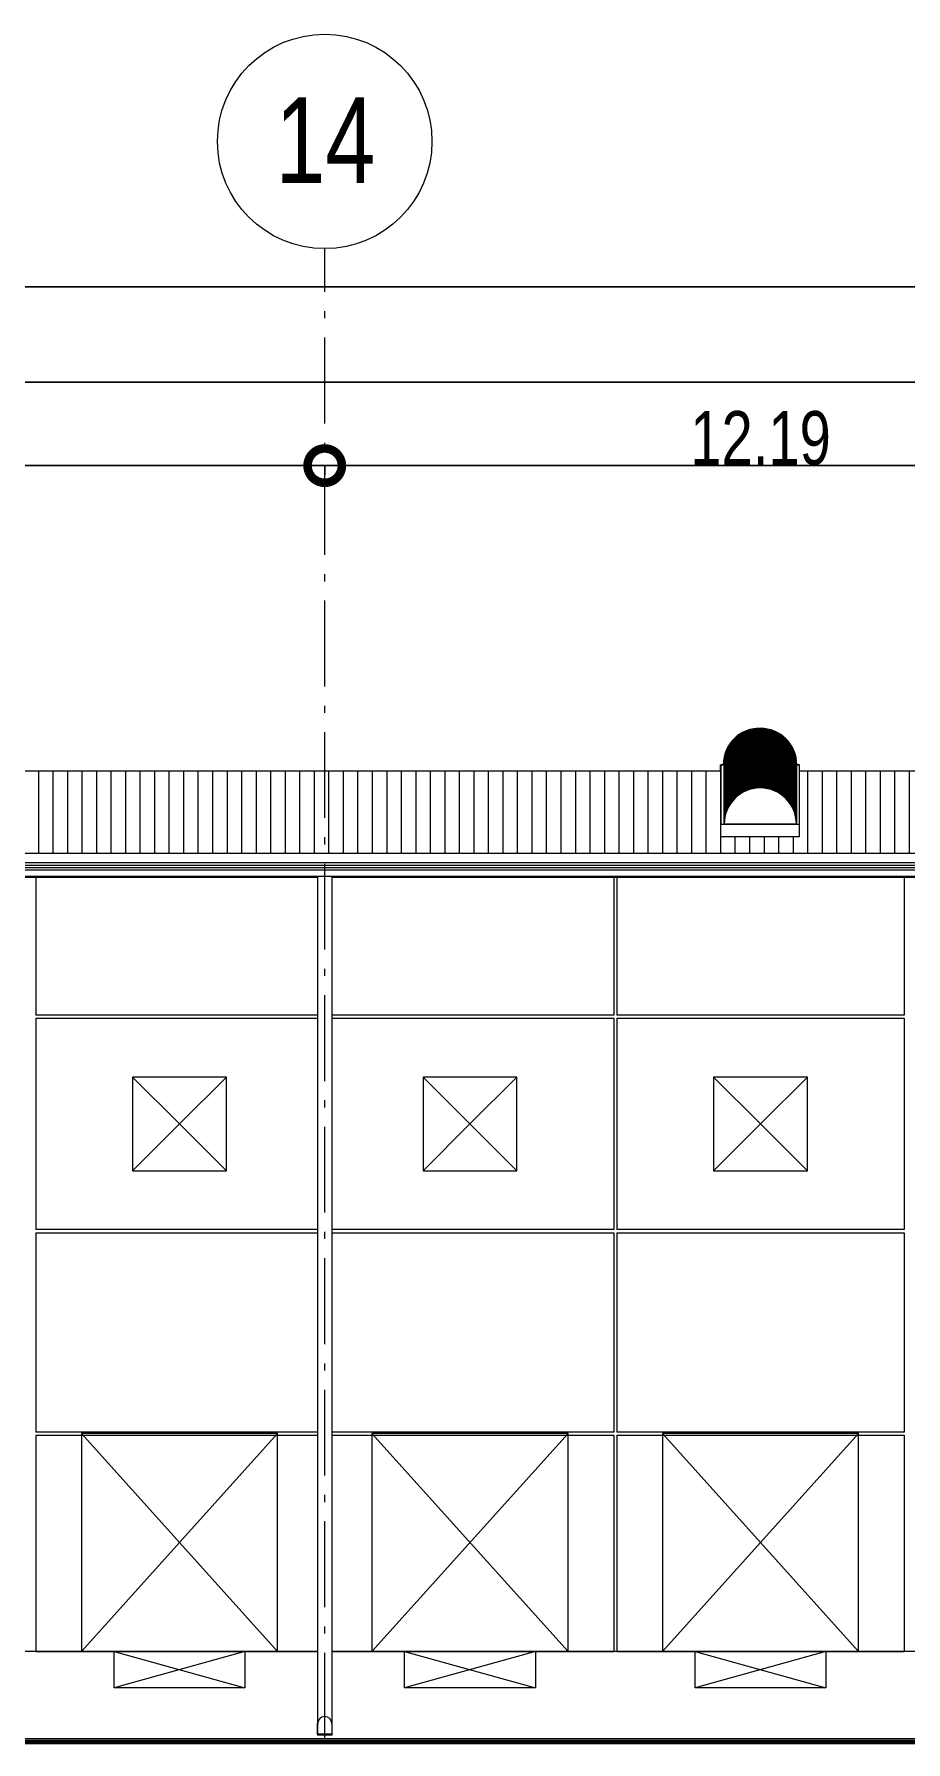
# Model space of a CAD drawing. Header units: metres. Extents: x -199 to 506, y -5 to 23.
# Drawn here: x 448.38 to 460.57, y -1.26 to 22.63 of the extents above; entities that cross this region are included whole.
import ezdxf

# ---------------------------------------------------------------- set-up
doc = ezdxf.new("R2010")
doc.units = ezdxf.units.M
doc.linetypes.add('01_Grid', pattern=[1.74, 1.2, -0.27, 0, -0.27])
for name, color, linetype, lineweight in [('03EJES-1', 1, '01_Grid', 5), ('04NOEJE', 2, 'Continuous', 18), ('04NOEJE-1', 2, 'Continuous', 5), ('06MUREXT', 92, 'Continuous', 9), ('14HATCH-1', 14, 'Continuous', 5), ('17EQAGUA', 5, 'Continuous', 5), ('26VENT', 144, 'Continuous', 5), ('31COTAS', 1, 'Continuous', 5), ('53BAPS', 1, 'Continuous', 5), ('54ESTRUCTURA', 1, 'Continuous', 9), ('70LINEA', 1, 'Continuous', 13), ('70LINEA-1', 1, 'Continuous', 5), ('70LINEA_1_0', 6, 'Continuous', 80)]:
    doc.layers.add(name, color=color, linetype=linetype, lineweight=lineweight)
doc.styles.add('Arial', font='arial.ttf', dxfattribs={"width": 0.75, "height": 1.2})
doc.styles.add('Arial_1', font='arial.ttf', dxfattribs={"width": 0.75, "height": 0.75})
doc.dimstyles.new('Standard_-_2_5mm_Arial_Transparent', dxfattribs={"dimscale": 0.3048, "dimtxt": 0.765195, "dimasz": 3.149606, "dimexe": 0, "dimexo": 0.984252, "dimgap": 0, "dimtad": 1, "dimrnd": 0.01, "dimzin": 0, "dimdsep": 46, "dimtxsty": 'Arial_1', "dimblk1": 'DOTSMALL', "dimblk2": 'DOTSMALL', "dimsah": 1, "dimcen": 0.09, "dimazin": 0, "dimtfac": 1, "dimtdec": 4, "dimtix": 1, "dimtmove": 0, "dimatfit": 3, "dimfxl": 1, "dimtvp": 1, "dimtolj": 1, "dimtzin": 0, "dimarcsym": 2})

# ---------------------------------------------------------------- blocks, each defined once
blk = doc.blocks.new('Docks - Knockout - Cw9_x10__ Lv6_x8_-7684776-601rSouthElevEjeF Paint')
at = {"layer": '26VENT'}
for p, q in [((161.8996, 3.048), (159.1564, 3.048)), ((159.1564, 3.048), (161.8996, 0)), ((161.8996, 3.048), (159.1564, 0)), ((159.1564, 3.048), (159.1564, 0)), ((161.8996, 0), (161.8996, 3.048)), ((159.1564, 0), (161.8996, 0)), ((159.6136, 0), (161.4424, -0.508)), ((161.4424, 0), (159.6136, -0.508)), ((159.6136, -0.508), (159.6136, 0)), ((161.4424, 0), (161.4424, -0.508)), ((161.4424, -0.508), (159.6136, -0.508))]:
    blk.add_line(p, q, dxfattribs=at)
blk = doc.blocks.new('Downspout - Square - Downspout - Square 8_x8_-7117014-601rSouthElevEjeF Paint')
at = {"layer": '17EQAGUA'}
for p, q in [((24.282, 10.841), (24.282, -1.169)), ((24.486, -1.169), (24.486, 10.841)), ((24.486, -1.169), (24.282, -1.169)), ((24.285, -1.159), (24.285, -1.009)), ((24.483, -1.159), (24.285, -1.159)), ((24.483, -1.009), (24.483, -1.159))]:
    blk.add_line(p, q, dxfattribs=at)
blk.add_arc((24.384, -1.009), 0.0986, 0, 180, dxfattribs=at)
blk = doc.blocks.new('Skylight - Barrel Vault - 27_62x1_10 - Barrel Vault-V69-601rSouthElevEjeF Paint')
at = {"layer": '26VENT'}
for p, q in [((5.535, 12.406), (5.581, 12.406)), ((5.535, 12.317), (5.535, 12.406)), ((6.603, 12.406), (6.635, 12.406))]:
    blk.add_line(p, q, dxfattribs=at)
for major_axis, start_param, end_param in [((0.511, 0), 1.413717, 3.138944), ((0.505, 0), 2.356194, 3.138912), ((0.505, 0), 2.356194, 3.138912)]:
    blk.add_ellipse((6.085, 12.405), major_axis=major_axis, ratio=0.999547, start_param=start_param, end_param=end_param, dxfattribs=at)
blk = doc.blocks.new('Skylight - Barrel Vault - 27_62x1_10 - Barrel Vault-V89-601rSouthElevEjeF Paint')
at = {"layer": '26VENT'}
for p, q in [((151.885, 12.405), (151.846, 12.405)), ((151.846, 12.405), (151.846, 11.574)), ((151.885, 12.404), (151.885, 12.403)), ((151.885, 12.392), (151.885, 12.39)), ((151.885, 12.38), (151.885, 12.378)), ((151.885, 12.368), (151.885, 12.366)), ((151.885, 12.355), (151.885, 12.354)), ((151.885, 12.343), (151.885, 12.342)), ((151.885, 12.331), (151.885, 12.33)), ((151.885, 12.319), (151.885, 12.317)), ((151.885, 12.307), (151.885, 12.305)), ((151.885, 12.295), (151.885, 12.293)), ((151.885, 12.283), (151.885, 12.281)), ((151.885, 12.27), (151.885, 12.269)), ((151.885, 12.258), (151.885, 12.257)), ((151.885, 12.246), (151.885, 12.245)), ((151.885, 12.234), (151.885, 12.232)), ((151.885, 12.222), (151.885, 12.22)), ((151.885, 12.21), (151.885, 12.208)), ((151.885, 12.197), (151.885, 12.196)), ((151.885, 12.185), (151.885, 12.184)), ((151.891, 12.404), (151.891, 11.576)), ((152.901, 11.576), (152.901, 12.404)), ((152.946, 12.405), (152.907, 12.405)), ((152.907, 12.403), (152.907, 12.404)), ((152.907, 12.39), (152.907, 12.392)), ((152.907, 12.378), (152.907, 12.38)), ((152.907, 12.366), (152.907, 12.368)), ((152.907, 12.354), (152.907, 12.355)), ((152.907, 12.342), (152.907, 12.343)), ((152.907, 12.33), (152.907, 12.331)), ((152.907, 12.317), (152.907, 12.319)), ((152.907, 12.305), (152.907, 12.307)), ((152.907, 12.293), (152.907, 12.295)), ((152.907, 12.281), (152.907, 12.283)), ((152.907, 12.269), (152.907, 12.27)), ((152.907, 12.257), (152.907, 12.258)), ((152.907, 12.245), (152.907, 12.246)), ((152.907, 12.232), (152.907, 12.234)), ((152.907, 12.22), (152.907, 12.222)), ((152.907, 12.208), (152.907, 12.21)), ((152.907, 12.196), (152.907, 12.197)), ((152.907, 12.184), (152.907, 12.185)), ((152.946, 11.574), (152.946, 12.405)), ((151.885, 12.173), (151.885, 12.172)), ((151.885, 12.161), (151.885, 12.159)), ((151.885, 12.149), (151.885, 12.147)), ((151.885, 12.137), (151.885, 12.135)), ((151.885, 12.124), (151.885, 12.123)), ((151.885, 12.112), (151.885, 12.111)), ((151.885, 12.1), (151.885, 12.099)), ((151.885, 12.088), (151.885, 12.086)), ((151.885, 12.076), (151.885, 12.074)), ((151.885, 12.064), (151.885, 12.062)), ((151.885, 12.051), (151.885, 12.05)), ((151.885, 12.039), (151.885, 12.038)), ((151.885, 12.027), (151.885, 12.026)), ((151.885, 12.015), (151.885, 12.013)), ((151.885, 12.003), (151.885, 12.001)), ((151.885, 11.991), (151.885, 11.989)), ((151.885, 11.979), (151.885, 11.977)), ((151.885, 11.966), (151.885, 11.965)), ((151.885, 11.954), (151.885, 11.953)), ((152.907, 12.172), (152.907, 12.173)), ((152.907, 12.159), (152.907, 12.161)), ((152.907, 12.147), (152.907, 12.149)), ((152.907, 12.135), (152.907, 12.137)), ((152.907, 12.123), (152.907, 12.124)), ((152.907, 12.111), (152.907, 12.112)), ((152.907, 12.099), (152.907, 12.1)), ((152.907, 12.086), (152.907, 12.088)), ((152.907, 12.074), (152.907, 12.076)), ((152.907, 12.062), (152.907, 12.064)), ((152.907, 12.05), (152.907, 12.051)), ((152.907, 12.038), (152.907, 12.039)), ((152.907, 12.026), (152.907, 12.027)), ((152.907, 12.013), (152.907, 12.015)), ((152.907, 12.001), (152.907, 12.003)), ((152.907, 11.989), (152.907, 11.991)), ((152.907, 11.977), (152.907, 11.979)), ((152.907, 11.965), (152.907, 11.966)), ((152.907, 11.953), (152.907, 11.954)), ((151.885, 11.942), (151.885, 11.941)), ((151.885, 11.93), (151.885, 11.928)), ((151.885, 11.918), (151.885, 11.916)), ((151.885, 11.906), (151.885, 11.904)), ((151.885, 11.893), (151.885, 11.892)), ((151.885, 11.881), (151.885, 11.88)), ((151.885, 11.869), (151.885, 11.868)), ((151.885, 11.857), (151.885, 11.855)), ((151.885, 11.845), (151.885, 11.843)), ((151.885, 11.833), (151.885, 11.831)), ((151.885, 11.82), (151.885, 11.819)), ((151.885, 11.808), (151.885, 11.807)), ((151.885, 11.796), (151.885, 11.795)), ((151.885, 11.784), (151.885, 11.782)), ((151.885, 11.772), (151.885, 11.77)), ((151.885, 11.76), (151.885, 11.758)), ((151.885, 11.748), (151.885, 11.746)), ((151.885, 11.735), (151.885, 11.734)), ((151.885, 11.723), (151.885, 11.722)), ((151.885, 11.711), (151.885, 11.71)), ((152.907, 11.941), (152.907, 11.942)), ((152.907, 11.928), (152.907, 11.93)), ((152.907, 11.916), (152.907, 11.918)), ((152.907, 11.904), (152.907, 11.906)), ((152.907, 11.892), (152.907, 11.893)), ((152.907, 11.88), (152.907, 11.881)), ((152.907, 11.868), (152.907, 11.869)), ((152.907, 11.855), (152.907, 11.857)), ((152.907, 11.843), (152.907, 11.845)), ((152.907, 11.831), (152.907, 11.833)), ((152.907, 11.819), (152.907, 11.82)), ((152.907, 11.807), (152.907, 11.808)), ((152.907, 11.795), (152.907, 11.796)), ((152.907, 11.782), (152.907, 11.784)), ((152.907, 11.77), (152.907, 11.772)), ((152.907, 11.758), (152.907, 11.76)), ((152.907, 11.746), (152.907, 11.748)), ((152.907, 11.734), (152.907, 11.735)), ((152.907, 11.722), (152.907, 11.723)), ((152.907, 11.71), (152.907, 11.711)), ((151.846, 11.574), (152.946, 11.574)), ((151.846, 11.397), (151.846, 11.574)), ((151.885, 11.699), (151.885, 11.697)), ((151.885, 11.687), (151.885, 11.685)), ((151.885, 11.675), (151.885, 11.673)), ((151.885, 11.662), (151.885, 11.661)), ((151.885, 11.65), (151.885, 11.649)), ((151.885, 11.638), (151.885, 11.637)), ((151.885, 11.626), (151.885, 11.624)), ((151.885, 11.614), (151.885, 11.612)), ((151.885, 11.602), (151.885, 11.6)), ((151.885, 11.589), (151.885, 11.588)), ((151.885, 11.577), (151.885, 11.576)), ((151.891, 11.576), (151.885, 11.576)), ((152.396, 11.576), (151.891, 11.576)), ((152.901, 11.576), (152.396, 11.576)), ((152.907, 11.576), (152.901, 11.576)), ((152.907, 11.697), (152.907, 11.699)), ((152.907, 11.685), (152.907, 11.687)), ((152.907, 11.673), (152.907, 11.675)), ((152.907, 11.661), (152.907, 11.662)), ((152.907, 11.649), (152.907, 11.65)), ((152.907, 11.637), (152.907, 11.638)), ((152.907, 11.624), (152.907, 11.626)), ((152.907, 11.612), (152.907, 11.614)), ((152.907, 11.6), (152.907, 11.602)), ((152.907, 11.588), (152.907, 11.589)), ((152.907, 11.576), (152.907, 11.577)), ((152.946, 11.397), (152.946, 11.574)), ((152.946, 11.397), (151.846, 11.397))]:
    blk.add_line(p, q, dxfattribs=at)
for centre, major_axis, start_param, end_param in [((152.396, 12.404), (-0.511, 0), 3.141593, 6.283185), ((152.396, 12.403), (-0.511, 0), 3.141593, 6.283185), ((152.396, 12.392), (-0.511, 0), 3.141593, 6.283185), ((152.396, 12.39), (-0.511, 0), 3.141593, 6.283185), ((152.396, 12.38), (-0.511, 0), 3.141593, 6.283185), ((152.396, 12.378), (-0.511, 0), 3.141593, 6.283185), ((152.396, 12.368), (-0.511, 0), 3.141593, 6.283185), ((152.396, 12.403), (0.505, 0), 0.616198, 2.525395), ((152.396, 12.366), (-0.511, 0), 3.141593, 6.283185), ((152.396, 12.355), (-0.511, 0), 3.141593, 6.283185), ((152.396, 12.354), (-0.511, 0), 3.141593, 6.283185), ((152.396, 12.343), (-0.511, 0), 3.141593, 6.283185), ((152.396, 12.342), (-0.511, 0), 3.141593, 6.283185), ((152.396, 12.33), (-0.511, 0), 3.141593, 6.283185), ((152.396, 12.319), (-0.511, 0), 3.141593, 6.283185), ((152.396, 12.317), (-0.511, 0), 3.141593, 6.283185), ((152.396, 12.331), (0.511, 0), 0.005665, 3.135928), ((152.396, 12.307), (-0.511, 0), 3.141593, 6.283185), ((152.396, 12.305), (-0.511, 0), 3.141593, 6.283185), ((152.396, 12.293), (-0.511, 0), 3.141593, 6.283185), ((152.396, 12.283), (-0.511, 0), 3.141593, 6.283185), ((152.396, 12.281), (-0.511, 0), 3.141593, 6.283185), ((152.396, 12.295), (-0.511, 0), 3.141593, 6.283185), ((152.396, 12.269), (-0.511, 0), 3.141593, 6.283185), ((152.396, 12.258), (-0.511, 0), 3.141593, 6.283185), ((152.396, 12.257), (-0.511, 0), 3.141593, 6.283185), ((152.396, 12.27), (-0.511, 0), 3.141593, 6.283185), ((152.396, 12.246), (-0.511, 0), 3.141593, 6.283185), ((152.396, 12.245), (-0.511, 0), 3.141593, 6.283185), ((152.396, 12.234), (-0.511, 0), 3.141593, 6.283185), ((152.396, 12.232), (-0.511, 0), 3.141593, 6.283185), ((152.396, 12.22), (-0.511, 0), 3.141593, 6.283185), ((152.396, 12.208), (-0.511, 0), 3.141593, 6.283185), ((152.396, 12.222), (-0.511, 0), 3.141593, 6.283185), ((152.396, 12.196), (-0.511, 0), 3.141593, 6.283185), ((152.396, 12.185), (-0.511, 0), 3.141593, 6.283185), ((152.396, 12.184), (-0.511, 0), 3.141593, 6.283185), ((152.396, 12.197), (0.511, 0), 0.004864, 3.136729), ((152.396, 12.173), (-0.511, 0), 3.141593, 6.283185), ((152.396, 12.172), (-0.511, 0), 3.141593, 6.283185), ((152.396, 12.161), (-0.511, 0), 3.141593, 6.283185), ((152.396, 12.159), (-0.511, 0), 3.141593, 6.283185), ((152.396, 12.149), (-0.511, 0), 3.141593, 6.283185), ((152.396, 12.147), (-0.511, 0), 3.141593, 6.283185), ((152.396, 12.137), (-0.511, 0), 3.141593, 6.283185), ((152.396, 12.135), (-0.511, 0), 3.141593, 6.283185), ((152.396, 12.21), (0.511, 0), 0, 3.094715), ((152.396, 12.39), (0.505, 0), 0.616198, 2.525395), ((152.396, 12.378), (0.505, 0), 0.616198, 2.525395), ((152.396, 12.366), (0.505, 0), 0.616198, 2.525395), ((152.396, 12.354), (0.505, 0), 0.616198, 2.525395), ((152.396, 12.342), (0.505, 0), 0.616198, 2.525395), ((152.396, 12.33), (0.505, 0), 0.616198, 2.525395), ((152.396, 12.317), (0.505, 0), 0.616198, 2.525395), ((152.396, 12.305), (0.505, 0), 0.616198, 2.525395), ((152.396, 12.293), (0.505, 0), 0.616198, 2.525395), ((152.396, 12.281), (0.505, 0), 0.616198, 2.525395), ((152.396, 12.269), (0.505, 0), 0.616198, 2.525395), ((152.396, 12.257), (0.505, 0), 0.616198, 2.525395), ((152.396, 12.245), (0.505, 0), 0.616198, 2.525395), ((152.396, 12.232), (0.505, 0), 0.616198, 2.525395), ((152.396, 12.22), (0.505, 0), 0.616198, 2.525395), ((152.396, 12.208), (0.505, 0), 0.616198, 2.525395), ((152.396, 12.196), (0.505, 0), 0.616198, 2.525395), ((152.396, 12.184), (0.505, 0), 0.616198, 2.525395), ((152.396, 12.172), (0.505, 0), 0.616198, 2.525395), ((152.396, 12.159), (0.505, 0), 0.616198, 2.525395), ((152.396, 12.124), (-0.511, 0), 3.141593, 6.283185), ((152.396, 12.123), (-0.511, 0), 3.141593, 6.283185), ((152.396, 12.111), (-0.511, 0), 3.141593, 6.283185), ((152.396, 12.1), (-0.511, 0), 3.141593, 6.283185), ((152.396, 12.099), (-0.511, 0), 3.141593, 6.283185), ((152.396, 12.112), (-0.511, 0), 3.141593, 6.283185), ((152.396, 12.088), (-0.511, 0), 3.141593, 6.283185), ((152.396, 12.086), (-0.511, 0), 3.141593, 6.283185), ((152.396, 12.076), (-0.511, 0), 3.141593, 6.283185), ((152.396, 12.074), (-0.511, 0), 3.141593, 6.283185), ((152.396, 12.062), (-0.511, 0), 3.141593, 6.283185), ((152.396, 12.051), (-0.511, 0), 3.141593, 6.283185), ((152.396, 12.05), (-0.511, 0), 3.141593, 6.283185), ((152.396, 12.064), (0.511, 0), 0.004063, 3.137529), ((152.396, 12.038), (-0.511, 0), 3.141593, 6.283185), ((152.396, 12.027), (-0.511, 0), 3.141593, 6.283185), ((152.396, 12.026), (-0.511, 0), 3.141593, 6.283185), ((152.396, 12.039), (-0.511, 0), 3.141593, 6.283185), ((152.396, 12.015), (-0.511, 0), 3.141593, 6.283185), ((152.396, 12.013), (-0.511, 0), 3.141593, 6.283185), ((152.396, 12.003), (-0.511, 0), 3.141593, 6.283185), ((152.396, 12.001), (-0.511, 0), 3.141593, 6.283185), ((152.396, 11.989), (-0.511, 0), 3.141593, 6.283185), ((152.396, 11.977), (-0.511, 0), 3.141593, 6.283185), ((152.396, 11.991), (-0.511, 0), 3.141593, 6.283185), ((152.396, 11.966), (-0.511, 0), 3.141593, 6.283185), ((152.396, 11.965), (-0.511, 0), 3.141593, 6.283185), ((152.396, 11.954), (-0.511, 0), 3.141593, 6.283185), ((152.396, 11.953), (-0.511, 0), 3.141593, 6.283185), ((152.396, 11.942), (-0.511, 0), 3.141593, 6.283185), ((152.396, 11.941), (-0.511, 0), 3.141593, 6.283185), ((152.396, 11.928), (-0.511, 0), 3.141593, 6.283185), ((152.396, 11.918), (-0.511, 0), 3.141593, 6.283185), ((152.396, 11.916), (-0.511, 0), 3.141593, 6.283185), ((152.396, 11.93), (0.511, 0), 0.003263, 3.13833), ((152.396, 11.904), (-0.511, 0), 3.141593, 6.283185), ((152.396, 11.893), (-0.511, 0), 3.141593, 6.283185), ((152.396, 11.892), (-0.511, 0), 3.141593, 6.283185), ((152.396, 11.979), (0.511, 0), 0, 3.098454), ((152.396, 12.147), (0.505, 0), 0.616198, 2.525395), ((152.396, 12.135), (0.505, 0), 0.616198, 2.525395), ((152.396, 12.123), (0.505, 0), 0.616198, 2.525395), ((152.396, 12.111), (0.505, 0), 0.616198, 2.525395), ((152.396, 12.099), (0.505, 0), 0.616198, 2.525395), ((152.396, 12.086), (0.505, 0), 0.616198, 2.525395), ((152.396, 12.074), (0.505, 0), 0.616198, 2.525395), ((152.396, 12.062), (0.505, 0), 0.616198, 2.525395), ((152.396, 12.05), (0.505, 0), 0.616198, 2.525395), ((152.396, 12.038), (0.505, 0), 0.616198, 2.525395), ((152.396, 12.026), (0.505, 0), 0.616198, 2.525395), ((152.396, 12.013), (0.505, 0), 0.616198, 2.525395), ((152.396, 12.001), (0.505, 0), 0.616198, 2.525395), ((152.396, 11.989), (0.505, 0), 0.616198, 2.525395), ((152.396, 11.977), (0.505, 0), 0.616198, 2.525395), ((152.396, 11.965), (0.505, 0), 0.616198, 2.525395), ((152.396, 11.953), (0.505, 0), 0.616198, 2.525395), ((152.396, 11.941), (0.505, 0), 0.616198, 2.525395), ((152.396, 11.928), (0.505, 0), 0.616198, 2.525395), ((152.396, 11.906), (0.511, 0), 0.785537, 2.356056), ((152.396, 11.88), (-0.511, 0), 3.141593, 6.283185), ((152.396, 11.869), (-0.511, 0), 3.141593, 6.283185), ((152.396, 11.868), (-0.511, 0), 3.141593, 6.283185), ((152.396, 11.881), (-0.511, 0), 3.141593, 6.283185), ((152.396, 11.855), (-0.511, 0), 3.141593, 6.283185), ((152.396, 11.843), (-0.511, 0), 3.141593, 6.283185), ((152.396, 11.857), (-0.511, 0), 3.141593, 6.283185), ((152.396, 11.831), (-0.511, 0), 3.141593, 6.283185), ((152.396, 11.82), (-0.511, 0), 3.141593, 6.283185), ((152.396, 11.819), (-0.511, 0), 3.141593, 6.283185), ((152.396, 11.833), (-0.511, 0), 3.141593, 6.283185), ((152.396, 11.807), (-0.511, 0), 3.141593, 6.283185), ((152.396, 11.795), (-0.511, 0), 3.141593, 6.283185), ((152.396, 11.808), (-0.511, 0), 3.141593, 6.283185), ((152.396, 11.784), (-0.511, 0), 3.141593, 6.283185), ((152.396, 11.782), (-0.511, 0), 3.141593, 6.283185), ((152.396, 11.796), (0.511, 0), 0.002462, 3.139131), ((152.396, 11.772), (-0.511, 0), 3.141593, 6.283185), ((152.396, 11.77), (-0.511, 0), 3.141593, 6.283185), ((152.396, 11.76), (-0.511, 0), 3.141593, 6.283185), ((152.396, 11.758), (-0.511, 0), 3.141593, 6.283185), ((152.396, 11.748), (-0.511, 0), 3.141593, 6.283185), ((152.396, 11.746), (-0.511, 0), 3.141593, 6.283185), ((152.396, 11.735), (-0.511, 0), 3.141593, 6.283185), ((152.396, 11.734), (-0.511, 0), 3.141593, 6.283185), ((152.396, 11.906), (-0.511, 0), 5.497787, 6.283185), ((152.396, 11.723), (-0.511, 0), 3.141593, 6.283185), ((152.396, 11.722), (-0.511, 0), 3.141593, 6.283185), ((152.396, 11.711), (-0.511, 0), 3.141593, 6.283185), ((152.396, 11.71), (-0.511, 0), 3.141593, 6.283185), ((152.396, 12.21), (-0.511, 0), 6.240047, 6.283185), ((152.396, 11.697), (-0.511, 0), 3.141593, 6.283185), ((152.396, 11.687), (-0.511, 0), 3.141593, 6.283185), ((152.396, 11.685), (-0.511, 0), 3.141593, 6.283185), ((152.396, 11.699), (-0.511, 0), 3.141593, 6.283185), ((152.396, 11.675), (-0.511, 0), 3.141593, 6.283185), ((152.396, 11.673), (-0.511, 0), 3.141593, 6.283185), ((152.396, 11.662), (-0.511, 0), 3.141593, 6.283185), ((152.396, 11.661), (-0.511, 0), 3.141593, 6.283185), ((152.396, 11.845), (0.511, 0), 0, 3.098454), ((152.396, 11.916), (0.505, 0), 0.616198, 2.525395), ((152.396, 11.904), (0.505, 0), 0.616198, 2.525395), ((152.396, 11.892), (0.505, 0), 0.616198, 2.525395), ((152.396, 11.88), (0.505, 0), 0.616198, 2.525395), ((152.396, 11.868), (0.505, 0), 0.616198, 2.525395), ((152.396, 11.855), (0.505, 0), 0.616198, 2.525395), ((152.396, 11.843), (0.505, 0), 0.616198, 2.525395), ((152.396, 11.831), (0.505, 0), 0.616198, 2.525395), ((152.396, 11.819), (0.505, 0), 0.616198, 2.525395), ((152.396, 11.807), (0.505, 0), 0.616198, 2.525395), ((152.396, 11.795), (0.505, 0), 0.616198, 2.525395), ((152.396, 11.782), (0.505, 0), 0.616198, 2.525395), ((152.396, 11.77), (0.505, 0), 0.616198, 2.525395), ((152.396, 11.758), (0.505, 0), 0.616198, 2.525395), ((152.396, 11.746), (0.505, 0), 0.616198, 2.525395), ((152.396, 11.734), (0.505, 0), 0.616198, 2.525395), ((152.396, 11.722), (0.505, 0), 0.616198, 2.525395), ((152.396, 11.71), (0.505, 0), 0.616198, 2.525395), ((152.396, 11.697), (0.505, 0), 0.616198, 2.525395), ((152.396, 11.685), (0.505, 0), 0.616198, 2.525395), ((152.396, 11.906), (0.511, 0), 0, 0.785398), ((152.396, 11.649), (-0.511, 0), 3.141593, 6.283185), ((152.396, 11.638), (-0.511, 0), 3.141593, 6.283185), ((152.396, 11.637), (-0.511, 0), 3.141593, 6.283185), ((152.396, 11.65), (-0.511, 0), 3.141593, 6.283185), ((152.396, 11.624), (-0.511, 0), 3.141593, 6.283185), ((152.396, 11.614), (-0.511, 0), 3.141593, 6.283185), ((152.396, 11.612), (-0.511, 0), 3.141593, 6.283185), ((152.396, 11.626), (-0.511, 0), 3.141593, 6.283185), ((152.396, 11.602), (-0.511, 0), 3.141593, 6.283185), ((152.396, 11.6), (-0.511, 0), 3.141593, 6.283185), ((152.396, 11.589), (-0.511, 0), 3.141593, 6.283185), ((152.396, 11.588), (-0.511, 0), 3.141593, 6.283185), ((152.396, 11.576), (-0.511, 0), 3.141593, 6.283185), ((152.396, 11.577), (-0.511, 0), 3.141593, 6.283185), ((152.396, 11.979), (-0.511, 0), 6.243682, 6.283185), ((152.396, 11.576), (-0.505, 0), 3.141593, 6.283185), ((152.396, 11.576), (-0.505, 0), 3.141593, 6.283185), ((152.396, 11.673), (0.505, 0), 0.616198, 2.525395), ((152.396, 11.661), (0.505, 0), 0.616198, 2.525395), ((152.396, 11.649), (0.505, 0), 0.616198, 2.525395), ((152.396, 11.624), (0.505, 0), 0.616198, 2.525395), ((152.396, 11.612), (0.505, 0), 0.616198, 2.525395), ((152.396, 11.6), (0.505, 0), 0.616198, 2.525395), ((152.396, 11.588), (0.505, 0), 0.616198, 2.525395), ((152.396, 11.637), (0.505, 0), 0.624084, 2.517509), ((152.396, 11.845), (-0.511, 0), 6.244483, 6.283185)]:
    blk.add_ellipse(centre, major_axis=major_axis, ratio=0.999547, start_param=start_param, end_param=end_param, dxfattribs=at)
blk = doc.blocks.new('Grid - Standard-4449989-601rSouthElevEjeF Paint')
at = {"layer": '04NOEJE'}
blk.add_circle((0, 21.126), 1.5, dxfattribs=at)
blk = doc.blocks.new('_DotSmall')
at = {"color": 0, "linetype": 'ByBlock', "const_width": 0.5}
blk.add_lwpolyline([(-0.0625, 0, 1), (0.0625, 0, 1)], format="xyb", close=True, dxfattribs=at)
blk = doc.blocks.new('DIMBLOCK33-601rSouthElevEjeF Paint')
at = {"layer": '31COTAS', "color": 0, "lineweight": -2, "transparency": 16777216}
for p, q in [((293.95, 18.96), (293.95, 19.09)), ((293.95, 19.09), (501.214, 19.09)), ((501.214, 16.595), (501.214, 19.09))]:
    blk.add_line(p, q, dxfattribs=at)
at = {"layer": 'Defpoints', "color": 0, "transparency": 16777216}
for p in [(293.95, 19.26), (501.214, 19.09), (501.214, 16.295)]:
    blk.add_point(p, dxfattribs=at)
at = {"layer": '31COTAS', "color": 0, "lineweight": -2, "transparency": 16777216, "xscale": 0.9599999999999999, "yscale": 0.9599999999999999, "zscale": 0.9599999999999999, "rotation": 180}
blk.add_blockref('_DotSmall', (293.95, 19.09), dxfattribs=at)
at = {"layer": '31COTAS', "color": 0, "lineweight": -2, "transparency": 16777216, "xscale": 0.9599999999999999, "yscale": 0.9599999999999999, "zscale": 0.9599999999999999}
blk.add_blockref('_DotSmall', (501.214, 19.09), dxfattribs=at)
at = {"layer": '31COTAS', "color": 0, "transparency": 16777216, "insert": (397.582, 19.473), "char_height": 0.75, "width": 2.79708, "attachment_point": 5, "style": 'Arial_1'}
blk.add_mtext('\\A1;207.26', dxfattribs=at)
blk = doc.blocks.new('DIMBLOCK46-601rSouthElevEjeF Paint')
at = {"layer": '31COTAS', "color": 0, "lineweight": -2, "transparency": 16777216}
for p, q in [((440.254, 16.46), (440.254, 16.59)), ((440.254, 16.59), (452.446, 16.59)), ((452.446, 16.46), (452.446, 16.59))]:
    blk.add_line(p, q, dxfattribs=at)
at = {"layer": 'Defpoints', "color": 0, "transparency": 16777216}
for p in [(440.254, 16.76), (452.446, 16.76), (452.446, 16.59)]:
    blk.add_point(p, dxfattribs=at)
at = {"layer": '31COTAS', "color": 0, "lineweight": -2, "transparency": 16777216, "xscale": 0.9599999999999999, "yscale": 0.9599999999999999, "zscale": 0.9599999999999999, "rotation": 180}
blk.add_blockref('_DotSmall', (440.254, 16.59), dxfattribs=at)
at = {"layer": '31COTAS', "color": 0, "lineweight": -2, "transparency": 16777216, "xscale": 0.9599999999999999, "yscale": 0.9599999999999999, "zscale": 0.9599999999999999}
blk.add_blockref('_DotSmall', (452.446, 16.59), dxfattribs=at)
at = {"layer": '31COTAS', "color": 0, "transparency": 16777216, "insert": (446.35, 16.973), "char_height": 0.75, "width": 2.28852, "attachment_point": 5, "style": 'Arial_1'}
blk.add_mtext('\\A1;12.19', dxfattribs=at)
blk = doc.blocks.new('DIMBLOCK47-601rSouthElevEjeF Paint')
at = {"layer": '31COTAS', "color": 0, "lineweight": -2, "transparency": 16777216}
for p, q in [((452.446, 16.46), (452.446, 16.59)), ((452.446, 16.59), (464.638, 16.59)), ((464.638, 16.46), (464.638, 16.59))]:
    blk.add_line(p, q, dxfattribs=at)
at = {"layer": 'Defpoints', "color": 0, "transparency": 16777216}
for p in [(452.446, 16.76), (464.638, 16.76), (464.638, 16.59)]:
    blk.add_point(p, dxfattribs=at)
at = {"layer": '31COTAS', "color": 0, "lineweight": -2, "transparency": 16777216, "xscale": 0.9599999999999999, "yscale": 0.9599999999999999, "zscale": 0.9599999999999999, "rotation": 180}
blk.add_blockref('_DotSmall', (452.446, 16.59), dxfattribs=at)
at = {"layer": '31COTAS', "color": 0, "lineweight": -2, "transparency": 16777216, "xscale": 0.9599999999999999, "yscale": 0.9599999999999999, "zscale": 0.9599999999999999}
blk.add_blockref('_DotSmall', (464.638, 16.59), dxfattribs=at)
at = {"layer": '31COTAS', "color": 0, "transparency": 16777216, "insert": (458.542, 16.973), "char_height": 0.75, "width": 2.28852, "attachment_point": 5, "style": 'Arial_1'}
blk.add_mtext('\\A1;12.19', dxfattribs=at)
blk = doc.blocks.new('DIMBLOCK51-601rSouthElevEjeF Paint')
at = {"layer": '31COTAS', "color": 0, "lineweight": -2, "transparency": 16777216}
for p, q in [((391.486, 17.629), (391.486, 17.759)), ((391.486, 17.759), (501.214, 17.759)), ((501.214, 17.629), (501.214, 17.759))]:
    blk.add_line(p, q, dxfattribs=at)
at = {"layer": 'Defpoints', "color": 0, "transparency": 16777216}
for p in [(391.486, 17.929), (501.214, 17.929), (501.214, 17.759)]:
    blk.add_point(p, dxfattribs=at)
at = {"layer": '31COTAS', "color": 0, "lineweight": -2, "transparency": 16777216, "xscale": 0.9599999999999999, "yscale": 0.9599999999999999, "zscale": 0.9599999999999999, "rotation": 180}
blk.add_blockref('_DotSmall', (391.486, 17.759), dxfattribs=at)
at = {"layer": '31COTAS', "color": 0, "lineweight": -2, "transparency": 16777216, "xscale": 0.9599999999999999, "yscale": 0.9599999999999999, "zscale": 0.9599999999999999}
blk.add_blockref('_DotSmall', (501.214, 17.759), dxfattribs=at)
at = {"layer": '31COTAS', "color": 0, "transparency": 16777216, "insert": (446.35, 18.143), "char_height": 0.75, "width": 2.79708, "attachment_point": 5, "style": 'Arial_1'}
blk.add_mtext('\\A1;109.73', dxfattribs=at)

msp = doc.modelspace()

# ---------------------------------------------------------------- hatches: boundary and pattern name
at = {"layer": '14HATCH-1'}
h = msp.add_hatch(dxfattribs=at)
h.set_pattern_fill('FP_12', color=256, style=0, pattern_type=2)
h.set_pattern_definition([(90, (306.142, 13.003), (-0.203, 0), [])])
h.paths.add_polyline_path([(420.49, 11.17), (498.988, 11.17), (498.988, 12.202), (499.035, 12.202), (499.035, 12.158), (499.642, 12.158), (499.642, 12.202), (499.69, 12.202), (499.686, 11.17), (501.072, 11.17), (501.072, 12.317), (483.472, 12.317), (483.472, 11.397), (482.372, 11.398), (482.372, 12.317), (471.28, 12.317), (471.28, 11.397), (470.18, 11.398), (470.179, 12.317), (459.088, 12.317), (459.088, 11.397), (457.988, 11.399), (457.988, 12.317), (446.896, 12.317), (446.896, 11.397), (445.796, 11.398), (445.796, 12.317), (434.704, 12.317), (434.704, 11.397), (433.604, 11.398), (433.604, 12.317), (422.512, 12.317), (422.512, 11.397), (421.412, 11.398), (421.412, 12.317), (410.32, 12.317), (410.32, 11.397), (409.22, 11.398), (409.22, 12.317), (398.128, 12.317), (398.128, 11.397), (397.028, 11.398), (397.028, 12.317), (385.936, 12.317), (385.936, 11.397), (384.836, 11.398), (384.836, 12.317), (373.744, 12.317), (373.744, 11.397), (372.644, 11.398), (372.644, 12.317), (361.552, 12.317), (361.552, 11.397), (360.452, 11.398), (360.452, 12.317), (349.36, 12.317), (349.36, 11.397), (348.26, 11.398), (348.26, 12.317), (337.168, 12.317), (337.168, 11.397), (336.068, 11.398), (336.068, 12.317), (324.976, 12.317), (324.976, 11.397), (323.876, 11.398), (323.876, 12.317), (312.784, 12.317), (312.784, 11.397), (311.684, 11.398), (311.684, 12.317), (300.592, 12.317), (300.592, 11.397), (299.492, 11.397), (299.492, 12.317), (294.092, 12.317), (294.092, 11.17), (418.746, 11.17)])
h.paths.add_polyline_path([(499.642, 11.17), (499.642, 11.811), (499.594, 11.811), (499.594, 11.17)])
h.paths.add_polyline_path([(499.543, 11.17), (499.543, 11.811), (499.369, 11.811), (499.369, 11.17), (499.382, 11.17)])
h.paths.add_polyline_path([(499.305, 11.17), (499.305, 11.811), (499.131, 11.811), (499.131, 11.17)])
h.paths.add_polyline_path([(499.081, 11.17), (499.081, 11.811), (499.032, 11.811), (499.032, 11.17)])
h.paths.add_polyline_path([(499.431, 11.861), (499.543, 11.864), (499.543, 12.107), (499.369, 12.107), (499.369, 11.861), (499.382, 11.861)])
h.paths.add_polyline_path([(499.629, 11.861), (499.642, 11.864), (499.642, 12.107), (499.594, 12.107), (499.594, 11.861)])
h.paths.add_polyline_path([(499.243, 11.861), (499.305, 11.864), (499.305, 12.107), (499.131, 12.107), (499.131, 11.861), (499.184, 11.861)])
h.paths.add_polyline_path([(499.032, 11.861), (499.081, 11.864), (499.081, 12.107), (499.032, 12.107), (499.032, 11.864)])

# ---------------------------------------------------------------- linework, layer by layer
at = {"layer": '03EJES-1'}
msp.add_line((452.446, -1.219), (452.446, 19.626), dxfattribs=at)
at = {"layer": '06MUREXT'}
for p, q in [((452.344, 0), (440.356, 0)), ((464.536, 0), (452.548, 0)), ((434.899, -1.219), (472.766, -1.219))]:
    msp.add_line(p, q, dxfattribs=at)
at = {"layer": '53BAPS'}
for p, q in [((498.988, 11.032), (294.092, 11.032)), ((498.988, 10.997), (294.092, 10.997)), ((498.988, 10.963), (294.092, 10.963)), ((498.988, 10.932), (294.092, 10.932)), ((498.988, 10.841), (294.092, 10.841)), ((452.345, 10.827), (440.355, 10.827)), ((464.537, 10.827), (452.547, 10.827))]:
    msp.add_line(p, q, dxfattribs=at)
at = {"layer": '54ESTRUCTURA'}
for p, q in [((457.988, 12.317), (446.896, 12.317)), ((470.179, 12.317), (459.088, 12.317)), ((294.092, 11.17), (498.988, 11.17))]:
    msp.add_line(p, q, dxfattribs=at)
at = {"layer": '70LINEA'}
for p, q in [((448.404, 10.827), (448.404, 8.902)), ((456.488, 10.827), (456.488, 8.902)), ((456.532, 10.827), (456.532, 8.902)), ((460.552, 10.827), (460.552, 8.902)), ((452.345, 8.902), (448.404, 8.902)), ((448.404, 8.858), (452.345, 8.858)), ((448.404, 8.858), (448.404, 5.902)), ((456.488, 8.902), (452.547, 8.902)), ((452.547, 8.858), (456.488, 8.858)), ((456.488, 8.858), (456.488, 5.902)), ((460.552, 8.902), (456.532, 8.902)), ((456.532, 8.858), (460.552, 8.858)), ((456.532, 8.858), (456.532, 5.902)), ((460.552, 8.858), (460.552, 5.902)), ((452.344, 5.902), (448.404, 5.902)), ((448.404, 5.858), (452.344, 5.858)), ((448.404, 5.858), (448.404, 3.07)), ((456.488, 5.902), (452.548, 5.902)), ((452.548, 5.858), (456.488, 5.858)), ((456.488, 5.858), (456.488, 3.07)), ((460.552, 5.902), (456.532, 5.902)), ((456.532, 5.858), (460.552, 5.858)), ((456.532, 5.858), (456.532, 3.07)), ((460.552, 5.858), (460.552, 3.07)), ((452.344, 3.07), (448.404, 3.07)), ((448.404, 3.026), (452.344, 3.026)), ((448.404, 3.026), (448.404, 0)), ((456.488, 3.07), (452.548, 3.07)), ((452.548, 3.026), (456.488, 3.026)), ((456.488, 3.026), (456.488, 0)), ((460.552, 3.07), (456.532, 3.07)), ((456.532, 3.026), (460.552, 3.026)), ((456.532, 3.026), (456.532, 0)), ((460.552, 3.026), (460.552, 0)), ((448.404, 0), (452.344, 0)), ((452.548, 0), (456.488, 0)), ((456.532, 0), (460.552, 0))]:
    msp.add_line(p, q, dxfattribs=at)
at = {"layer": '70LINEA-1'}
for p, q in [((451.071, 8.037), (449.757, 8.037)), ((450.414, 7.38), (449.757, 8.037)), ((449.757, 8.037), (449.757, 6.723)), ((451.071, 8.037), (450.414, 7.38)), ((451.071, 6.723), (451.071, 8.037)), ((455.135, 8.037), (453.821, 8.037)), ((454.478, 7.38), (453.821, 8.037)), ((453.821, 8.037), (453.821, 6.723)), ((455.135, 8.037), (454.478, 7.38)), ((455.135, 6.723), (455.135, 8.037)), ((459.199, 8.037), (457.885, 8.037)), ((458.542, 7.38), (457.885, 8.037)), ((457.885, 8.037), (457.885, 6.723)), ((459.199, 8.037), (458.542, 7.38)), ((459.199, 6.723), (459.199, 8.037)), ((449.757, 6.723), (450.414, 7.38)), ((450.414, 7.38), (451.071, 6.723)), ((453.821, 6.723), (454.478, 7.38)), ((454.478, 7.38), (455.135, 6.723)), ((457.885, 6.723), (458.542, 7.38)), ((458.542, 7.38), (459.199, 6.723)), ((449.757, 6.723), (451.071, 6.723)), ((453.821, 6.723), (455.135, 6.723)), ((457.885, 6.723), (459.199, 6.723))]:
    msp.add_line(p, q, dxfattribs=at)
at = {"layer": '70LINEA_1_0'}
msp.add_line((390.966, -1.264), (505.266, -1.264), dxfattribs=at)

# ---------------------------------------------------------------- block references
at = {"layer": '04NOEJE'}
msp.add_blockref('Grid - Standard-4449989-601rSouthElevEjeF Paint', (452.446, 0), dxfattribs=at)
at = {"layer": '17EQAGUA'}
msp.add_blockref('Downspout - Square - Downspout - Square 8_x8_-7117014-601rSouthElevEjeF Paint', (428.062, 0), dxfattribs=at)
at = {"layer": '26VENT'}
for name, p in [('Skylight - Barrel Vault - 27_62x1_10 - Barrel Vault-V69-601rSouthElevEjeF Paint', (452.446, 0)), ('Skylight - Barrel Vault - 27_62x1_10 - Barrel Vault-V89-601rSouthElevEjeF Paint', (306.142, 0)), ('Docks - Knockout - Cw9_x10__ Lv6_x8_-7684776-601rSouthElevEjeF Paint', (289.886, 0)), ('Docks - Knockout - Cw9_x10__ Lv6_x8_-7684776-601rSouthElevEjeF Paint', (293.95, 0)), ('Docks - Knockout - Cw9_x10__ Lv6_x8_-7684776-601rSouthElevEjeF Paint', (298.014, 0))]:
    msp.add_blockref(name, p, dxfattribs=at)

# ---------------------------------------------------------------- texts
at = {"layer": '04NOEJE-1', "insert": (451.756, 21.743), "char_height": 1.2, "width": 1.69557, "attachment_point": 1, "style": 'Arial'}
msp.add_mtext('14', dxfattribs=at)

# ---------------------------------------------------------------- dimensions: what is measured, and where the dimension line sits
at = {"layer": '31COTAS'}
for base, p1, p2, override, picture, middle in [((501.214, 19.09), (293.95, 19.26), (501.214, 16.295), {"dimpost": '<>', "dimfxl": 207.285212}, 'DIMBLOCK33-601rSouthElevEjeF Paint', (397.582, 19.473)), ((501.214, 17.759), (391.486, 17.929), (501.214, 17.929), {"dimpost": '<>', "dimfxl": 109.728}, 'DIMBLOCK51-601rSouthElevEjeF Paint', (446.35, 18.143)), ((452.446, 16.59), (440.254, 16.76), (452.446, 16.76), {"dimpost": '<>', "dimfxl": 12.192}, 'DIMBLOCK46-601rSouthElevEjeF Paint', (446.35, 16.973)), ((464.638, 16.59), (452.446, 16.76), (464.638, 16.76), {"dimpost": '<>', "dimfxl": 12.192}, 'DIMBLOCK47-601rSouthElevEjeF Paint', (458.542, 16.973))]:
    dim = msp.add_linear_dim(base=base, p1=p1, p2=p2, dimstyle='Standard_-_2_5mm_Arial_Transparent', override=override, dxfattribs=at)
    dim.commit()
    dim.dimension.update_dxf_attribs({"geometry": picture, "text_midpoint": middle})

doc.saveas('drawing.dxf')
